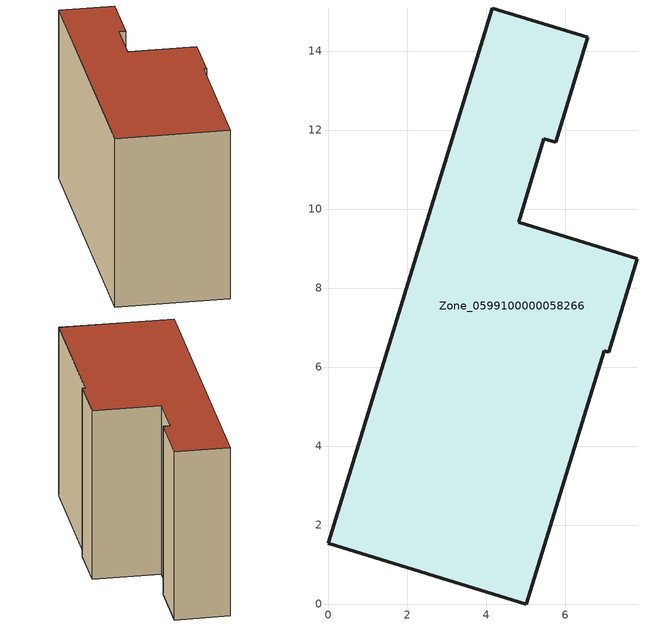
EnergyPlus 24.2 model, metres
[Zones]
Zone_0599100000058266
 floor ground (C_G): 0,1.54 4.15,15.09 6.57,14.35 5.76,11.69 5.46,11.78 4.82,9.66 7.83,8.74 7.1,6.37 6.99,6.41 5.02,0 z0
 wall outside (C_F): 4.15,15.09 0,1.54 5.02,0 6.99,6.41 7.1,6.37 7.83,8.74 4.82,9.66 5.46,11.78 5.76,11.69 6.57,14.35 4.15,15.09 z0:8.25
 roof outside (C_R): 6.57,14.35 4.15,15.09 0,1.54 5.02,0 6.99,6.41 7.1,6.37 7.83,8.74 4.82,9.66 5.46,11.78 5.76,11.69 z8.25
[BUILDING]
Pand.0599100000058266: North Axis=0; Terrain=City; Loads Convergence Tolerance Value=0.04; Temperature Convergence Tolerance Value=0.4; Solar Distribution=FullExterior; Maximum Number of Warmup Days=25; Minimum Number of Warmup Days=1
[Site:Location]
Rotterdam.The.Hague.AP_ZH_NLD Design_Conditions: Latitude=51.96; Longitude=4.45; Time Zone=1; Elevation=-4.5
[SITE:GROUNDTEMPERATURE:BUILDINGSURFACE]
18, 18, 18, 18, 18, 18, 18, 18, 18, 18, 18, 18
[MATERIAL] Thermal Absorptance=0.9; Solar Absorptance=0.7; Visible Absorptance=0.7
Name | Roughness | Thickness | Conductivity | Density | Specific Heat
G.TI.1975-1991 | MediumSmooth | 0.15 | 0.288461 | 540 | 1210
F.TI.1975-1991 | Rough | 0.3 | 0.230769 | 1920 | 840
R.TI.1975-1991 | MediumRough | 0.2 | 0.153846 | 1500 | 1000
[CONSTRUCTION]
C_G: G.TI.1975-1991
C_F: F.TI.1975-1991
C_R: R.TI.1975-1991
[ZONE]
Zone_0599100000058266: Type=1; Multiplier=1; Ceiling Height=Autocalculate; Volume=Autocalculate; Floor Area=autocalculate; Part of Total Floor Area=Yes
[ZONEINFILTRATION:DESIGNFLOWRATE]
Infil_Zone_0599100000058266: Zone or ZoneList or Space or SpaceList=Zone_0599100000058266; Schedule=AlwaysOn; Design Flow Rate Calculation Method=Flow/Area; Flow Rate per Floor Area=0.003; Constant Term Coefficient=1; Temperature Term Coefficient=0; Velocity Term Coefficient=0; Velocity Squared Term Coefficient=0
[HVACTEMPLATE:ZONE:IDEALLOADSAIRSYSTEM]
Zone_0599100000058266: Maximum Heating Supply Air Temperature=50; Minimum Cooling Supply Air Temperature=13; Maximum Heating Supply Air Humidity Ratio=0.0156; Minimum Cooling Supply Air Humidity Ratio=0.0077; Heating Limit=NoLimit; Cooling Limit=NoLimit; Dehumidification Control Type=ConstantSensibleHeatRatio; Cooling Sensible Heat Ratio=0.7; Dehumidification Setpoint=60; Humidification Control Type=None; Humidification Setpoint=30; Outdoor Air Method=None; Outdoor Air Flow Rate per Person=0.00944; Outdoor Air Flow Rate per Zone Floor Area=0; Outdoor Air Flow Rate per Zone=0; Demand Controlled Ventilation Type=None; Outdoor Air Economizer Type=NoEconomizer; Heat Recovery Type=None; Sensible Heat Recovery Effectiveness=0.7; Latent Heat Recovery Effectiveness=0.65
[ZONECONTROL:THERMOSTAT]
ThermostatControl_Zone_0599100000058266: Zone or ZoneList=Zone_0599100000058266; Control Type Schedule=DualSetpointControlType; Control 1=Thermostat_Zone_0599100000058266; Temperature Difference Between Cutout And Setpoint=0
[THERMOSTATSETPOINT:DUALSETPOINT]
Thermostat_Zone_0599100000058266: Heating Setpoint Temperature Schedule=HeatingSetpoint_Zone_0599100000058266; Cooling Setpoint Temperature Schedule=CoolingSetpoint_Zone_0599100000058266
[SCHEDULE:COMPACT]
HeatingSetpoint_Zone_0599100000058266: Through: 12/31, For: AllDays, Until: 24:00, 21
CoolingSetpoint_Zone_0599100000058266: Through: 12/31, For: AllDays, Until: 24:00, 24
DualSetpointControlType: Through: 12/31, For: AllDays, Until: 24:00, 4
AlwaysOn: Through: 12/31, For: AllDays, Until: 24:00, 1
